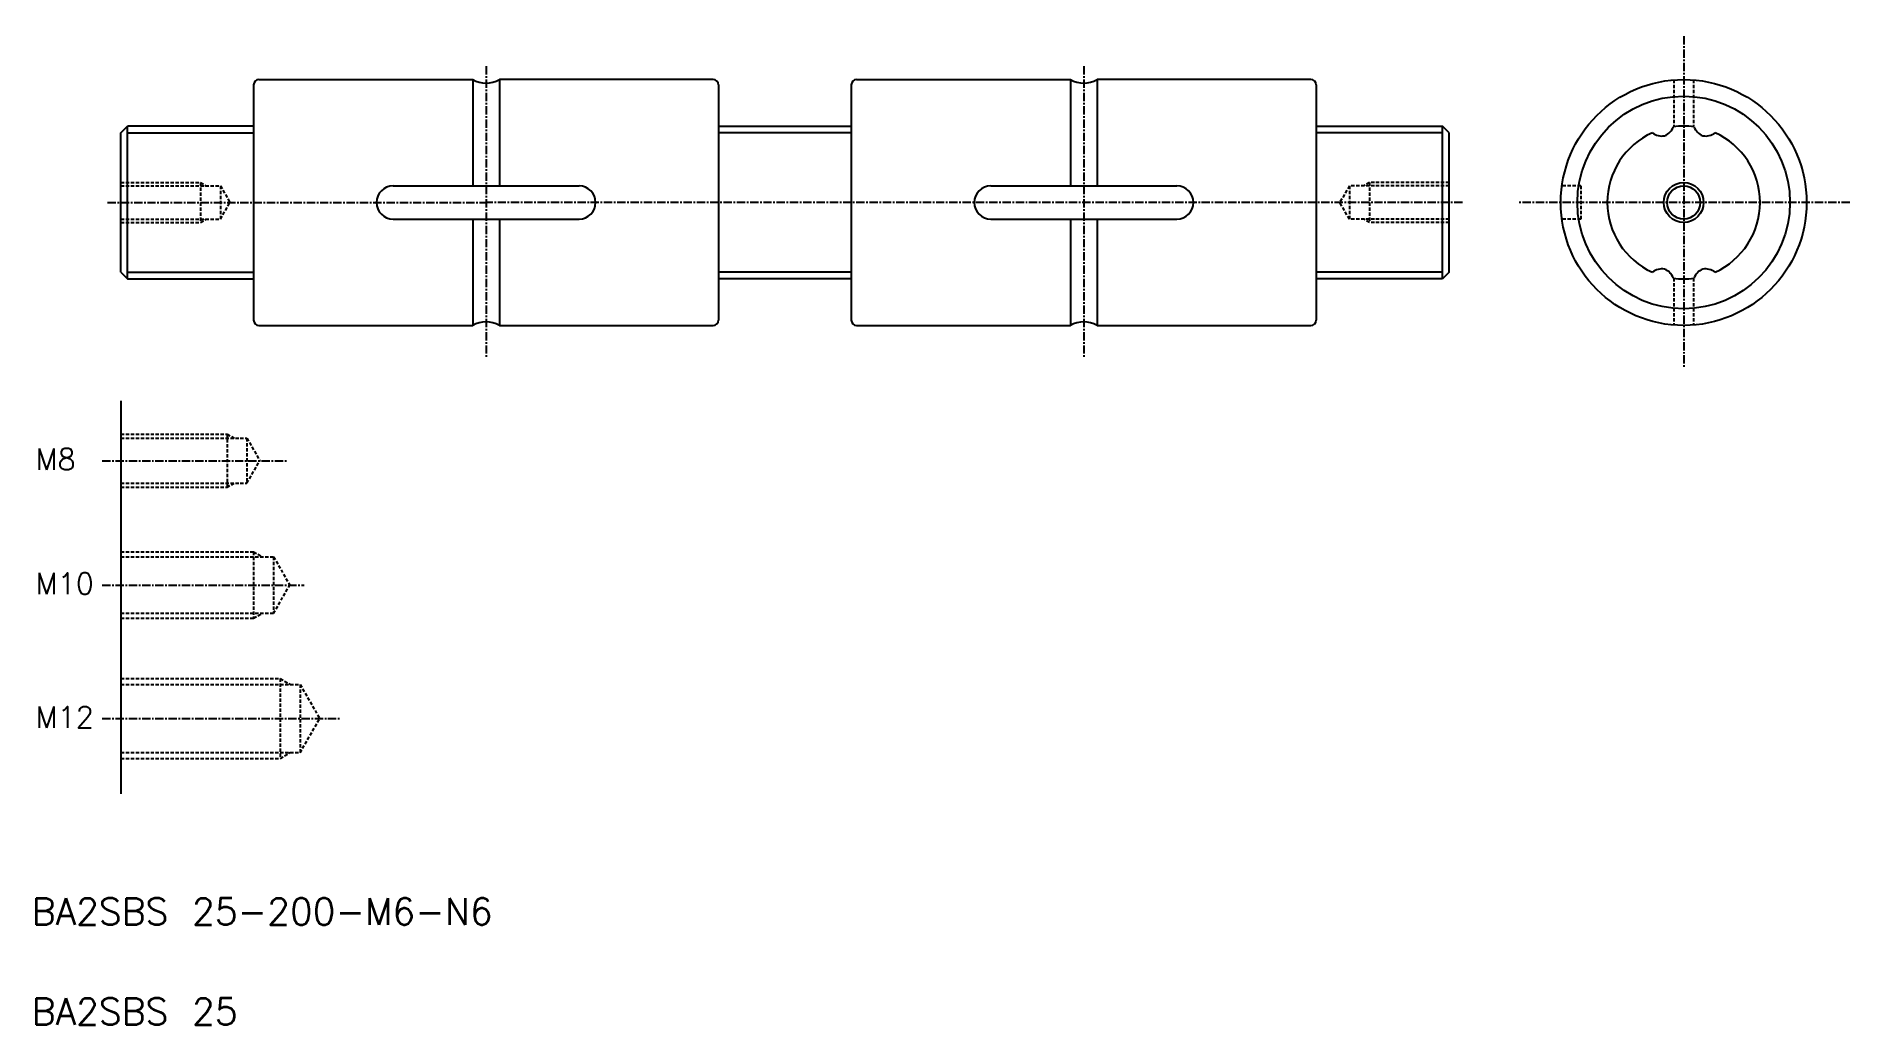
# Model space of a CAD drawing. Extents: x -109 to 164, y 1226 to 1374.
import ezdxf

# ---------------------------------------------------------------- set-up
doc = ezdxf.new("R2010")
doc.units = 0
doc.linetypes.add('CENTER', pattern=[2, 1.25, -0.25, 0.25, -0.25])
doc.linetypes.add('DASHED', pattern=[0.75, 0.5, -0.25])
doc.layers.get('0').update_dxf_attribs({"linetype": 'CONTINUOUS'})
doc.layers.add('CENTER', color=1, linetype='CENTER')
doc.styles.get("Standard").update_dxf_attribs({"font": 'txt.shx', "bigfont": 'bigfont.shx'})

msp = doc.modelspace()

# ---------------------------------------------------------------- linework, layer by layer
at = {"color": 7, "linetype": 'CONTINUOUS'}
for p, q in [((-75.99, 1367.05), (-75.99, 1331.65)), ((-75.19, 1367.85), (-42.99, 1367.85)), ((-42.99, 1367.85), (-42.99, 1351.85)), ((-6.79, 1367.85), (-38.99, 1367.85)), ((-38.99, 1367.85), (-38.99, 1351.85)), ((-5.99, 1367.05), (-5.99, 1331.65)), ((14.01, 1367.05), (14.01, 1331.65)), ((14.81, 1367.85), (47.01, 1367.85)), ((47.01, 1367.85), (47.01, 1351.85)), ((83.21, 1367.85), (51.01, 1367.85)), ((51.01, 1367.85), (51.01, 1351.85)), ((84.01, 1367.05), (84.01, 1331.65)), ((-75.99, 1360.85), (-94.99, 1360.85)), ((-94.99, 1359.84), (-75.99, 1359.84)), ((-5.99, 1360.85), (14.01, 1360.85)), ((14.01, 1359.84), (-5.99, 1359.84)), ((84.01, 1360.85), (103.01, 1360.85)), ((103.01, 1359.84), (84.01, 1359.84)), ((-54.99, 1351.85), (-26.99, 1351.85)), ((35.01, 1351.85), (63.01, 1351.85)), ((-54.99, 1346.85), (-26.99, 1346.85)), ((-42.99, 1346.85), (-42.99, 1330.85)), ((-38.99, 1346.85), (-38.99, 1330.85)), ((35.01, 1346.85), (63.01, 1346.85)), ((47.01, 1346.85), (47.01, 1330.85)), ((51.01, 1346.85), (51.01, 1330.85)), ((-94.99, 1338.87), (-75.99, 1338.87)), ((14.01, 1338.87), (-5.99, 1338.87)), ((103.01, 1338.87), (84.01, 1338.87)), ((-94.99, 1337.85), (-75.99, 1337.85)), ((14.01, 1337.85), (-5.99, 1337.85)), ((103.01, 1337.85), (84.01, 1337.85)), ((-75.19, 1330.85), (-42.99, 1330.85)), ((-38.99, 1330.85), (-6.79, 1330.85)), ((14.81, 1330.85), (47.01, 1330.85)), ((51.01, 1330.85), (83.21, 1330.85)), ((-95.99, 1319.52), (-95.99, 1260.35))]:
    msp.add_line(p, q, dxfattribs=at)
at = {"color": 3, "linetype": 'DASHED'}
for p, q in [((137.84, 1367.79), (137.84, 1360.76)), ((140.84, 1367.79), (140.84, 1360.76)), ((-95.99, 1352.35), (-83.99, 1352.35)), ((-95.99, 1351.85), (-80.99, 1351.85)), ((-83.99, 1352.35), (-83.13, 1351.85)), ((-83.99, 1352.35), (-83.99, 1346.35)), ((-80.99, 1351.85), (-80.99, 1346.85)), ((-80.99, 1351.85), (-79.55, 1349.35)), ((89.01, 1351.85), (87.56, 1349.35)), ((104.01, 1351.85), (89.01, 1351.85)), ((89.01, 1351.85), (89.01, 1346.85)), ((92.01, 1352.35), (91.14, 1351.85)), ((104.01, 1352.35), (92.01, 1352.35)), ((92.01, 1352.35), (92.01, 1346.35)), ((123.84, 1351.85), (121.01, 1351.85)), ((123.84, 1351.85), (123.84, 1346.85)), ((-80.99, 1346.85), (-79.55, 1349.35)), ((89.01, 1346.85), (87.56, 1349.35)), ((-95.99, 1346.85), (-80.99, 1346.85)), ((-95.99, 1346.35), (-83.99, 1346.35)), ((-83.99, 1346.35), (-83.13, 1346.85)), ((104.01, 1346.85), (89.01, 1346.85)), ((92.01, 1346.35), (91.14, 1346.85)), ((104.01, 1346.35), (92.01, 1346.35)), ((123.84, 1346.85), (121.01, 1346.85)), ((137.84, 1337.95), (137.84, 1330.91)), ((140.84, 1337.95), (140.84, 1330.91)), ((-95.99, 1314.5), (-79.99, 1314.5)), ((-95.99, 1313.87), (-76.99, 1313.87)), ((-79.99, 1314.5), (-79.99, 1306.5)), ((-79.99, 1314.5), (-78.91, 1313.87)), ((-76.99, 1313.87), (-76.99, 1307.12)), ((-76.99, 1313.87), (-75.05, 1310.5)), ((-76.99, 1307.12), (-75.05, 1310.5)), ((-95.99, 1307.12), (-76.99, 1307.12)), ((-95.99, 1306.5), (-79.99, 1306.5)), ((-91.24, 1307.12), (-91.24, 1307.12)), ((-86.49, 1307.12), (-86.49, 1307.12)), ((-79.99, 1306.5), (-78.91, 1307.12)), ((-95.99, 1296.79), (-75.99, 1296.79)), ((-95.99, 1296.04), (-72.99, 1296.04)), ((-75.99, 1296.79), (-75.99, 1286.79)), ((-75.99, 1296.79), (-74.7, 1296.04)), ((-72.99, 1296.04), (-70.54, 1291.79)), ((-72.99, 1296.04), (-72.99, 1287.54)), ((-72.99, 1287.54), (-70.54, 1291.79)), ((-95.99, 1287.54), (-72.99, 1287.54)), ((-95.99, 1286.79), (-75.99, 1286.79)), ((-75.99, 1286.79), (-74.7, 1287.54)), ((-95.99, 1277.7), (-71.99, 1277.7)), ((-95.99, 1276.83), (-68.99, 1276.83)), ((-71.99, 1277.7), (-71.99, 1265.7)), ((-71.99, 1277.7), (-70.48, 1276.83)), ((-68.99, 1276.83), (-68.99, 1266.58)), ((-68.99, 1276.83), (-66.04, 1271.7)), ((-68.99, 1266.58), (-66.04, 1271.7)), ((-95.99, 1266.58), (-68.99, 1266.58)), ((-95.99, 1265.7), (-71.99, 1265.7)), ((-71.99, 1265.7), (-70.48, 1266.58))]:
    msp.add_line(p, q, dxfattribs=at)
for p, q in [((-95.99, 1359.85), (-94.99, 1360.85)), ((-95.99, 1338.85), (-95.99, 1359.85)), ((-94.99, 1337.85), (-94.99, 1360.85)), ((103.01, 1337.85), (103.01, 1360.85)), ((104.01, 1359.85), (103.01, 1360.85)), ((104.01, 1338.85), (104.01, 1359.85)), ((-95.99, 1338.85), (-94.99, 1337.85)), ((104.01, 1338.85), (103.01, 1337.85))]:
    msp.add_line(p, q)
at = {"color": 7, "linetype": 'CONTINUOUS'}
for radius in [18.5, 16, 2.5]:
    msp.add_circle((139.34, 1349.35), radius, dxfattribs=at)
at = {"color": 3, "linetype": 'CONTINUOUS'}
msp.add_circle((139.34, 1349.35), 3, dxfattribs=at)
at = {"color": 7, "linetype": 'CONTINUOUS'}
for centre, radius, start, end in [((-75.19, 1367.05), 0.8, 90, 180), ((-40.99, 1371.32), 4, 239.9999, 299.9999), ((-6.79, 1367.05), 0.8, 0, 90), ((14.81, 1367.05), 0.8, 90, 180), ((49.01, 1371.32), 4, 239.9999, 299.9999), ((83.21, 1367.05), 0.8, 0, 90), ((139.34, 1349.35), 11.5, 114.2232, 245.7768), ((136.01, 1361.57), 2.22, 231.3441, 281.7117), ((135.69, 1361.48), 2.22, 290.2883, 340.6559), ((139.34, 1349.35), 11.5, 82.2232, 97.7768), ((142.99, 1361.48), 2.22, 199.3441, 249.7116), ((142.67, 1361.57), 2.22, 258.2882, 308.6559), ((139.34, 1349.35), 11.5, 294.2232, 65.7768), ((-54.99, 1349.35), 2.5, 90, 270), ((-26.99, 1349.35), 2.5, 270, 90), ((35.01, 1349.35), 2.5, 90, 270), ((63.01, 1349.35), 2.5, 270, 90), ((136.01, 1337.13), 2.22, 78.2883, 128.6559), ((135.69, 1337.22), 2.22, 19.3441, 69.7117), ((142.99, 1337.22), 2.22, 110.2883, 160.6559), ((142.67, 1337.13), 2.22, 51.3441, 101.7117), ((139.34, 1349.35), 11.5, 262.2232, 277.7768), ((-75.19, 1331.65), 0.8, 180, 270), ((-40.99, 1327.39), 4, 60, 120), ((-6.79, 1331.65), 0.8, 270, 0), ((14.81, 1331.65), 0.8, 180, 270), ((49.01, 1327.39), 4, 60, 120), ((83.21, 1331.65), 0.8, 270, 0)]:
    msp.add_arc(centre, radius, start, end, dxfattribs=at)
at = {"layer": 'CENTER', "color": 1, "linetype": 'CENTER'}
for p, q in [((139.34, 1374.35), (139.34, 1324.35)), ((-40.99, 1369.85), (-40.99, 1325.85)), ((49.01, 1369.85), (49.01, 1325.85)), ((-97.99, 1349.35), (-40.99, 1349.35)), ((106.01, 1349.35), (-40.99, 1349.35)), ((164.34, 1349.35), (114.34, 1349.35)), ((-98.79, 1310.5), (-70.88, 1310.5)), ((-98.79, 1291.79), (-68.37, 1291.79)), ((-98.79, 1271.7), (-63.04, 1271.7))]:
    msp.add_line(p, q, dxfattribs=at)

# ---------------------------------------------------------------- texts
at = {"color": 7, "linetype": 'CONTINUOUS'}
for s, height, p in [('M8', 3.2, (-108.81, 1309.11)), ('M10', 3.2, (-108.81, 1290.4)), ('M12', 3.2, (-108.81, 1270.31)), ('BA2SBS 25-200-M6-N6', 4, (-109.4, 1240.68)), ('BA2SBS 25', 4, (-109.4, 1225.63))]:
    msp.add_text(s, height=height, dxfattribs=at).set_placement(p)

doc.saveas('drawing.dxf')
